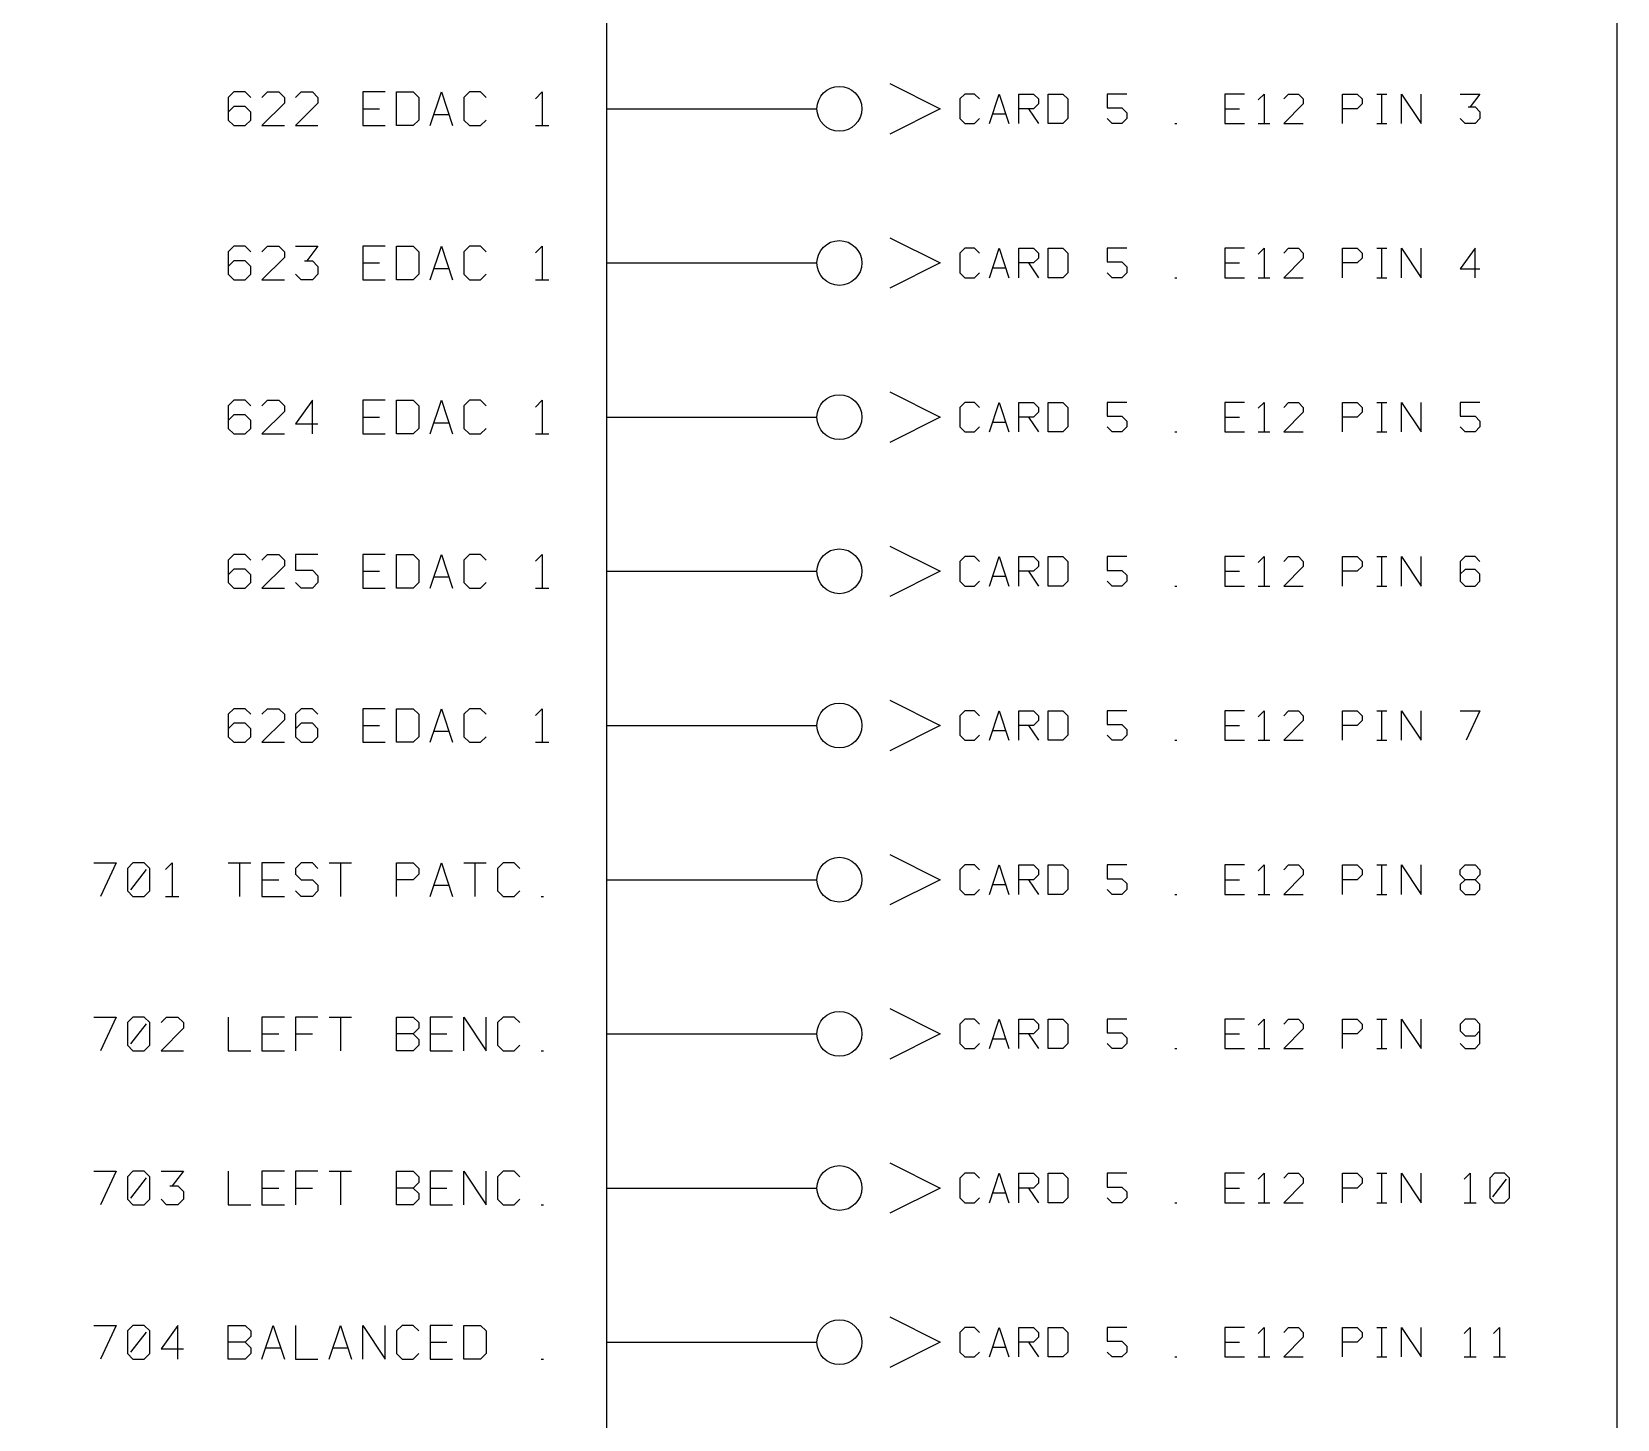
# Model space of a CAD drawing. Header units: millimetres. Extents: x 10 to 2534, y 10 to 1372.
# Drawn here: x 1895 to 2008.1, y 856.6 to 955.6 of the extents above; entities that cross this region are included whole.
import ezdxf

# ---------------------------------------------------------------- set-up
doc = ezdxf.new("R2010")
doc.units = ezdxf.units.MM
for name, color, linetype, lineweight in [('DEVICE', 7, 'CONTINUOUS', 25), ('GROUP', 6, 'CONTINUOUS', 25), ('LABEL', 8, 'CONTINUOUS', 25), ('POINT', 4, 'CONTINUOUS', 25), ('PORT_OUT', 30, 'CONTINUOUS', 25), ('PORTAL', 2, 'CONTINUOUS', 25)]:
    doc.layers.add(name, color=color, linetype=linetype, lineweight=lineweight)

msp = doc.modelspace()

# ---------------------------------------------------------------- linework, layer by layer
at = {"layer": 'DEVICE'}
msp.add_lwpolyline([(1624, 586.6), (1936, 586.6), (1936, 1308.6), (1624, 1308.6)], close=True, dxfattribs=at)
at = {"layer": 'GROUP'}
msp.add_lwpolyline([(1551.9, 561.8), (2008.1, 561.8), (2008.1, 1327.2), (1551.9, 1327.2)], close=True, dxfattribs=at)
at = {"layer": 'LABEL'}
for points in [[(1910.6, 950.9), (1910.2, 951.3), (1909.4, 951.3), (1909, 950.9), (1909, 949.3), (1909.4, 948.9), (1910.2, 948.9), (1910.6, 949.3), (1910.6, 949.86), (1910.2, 950.26), (1909.4, 950.26), (1909, 949.86)], [(1911.4, 950.9), (1911.8, 951.3), (1912.6, 951.3), (1913, 950.9), (1913, 950.5), (1911.4, 948.9), (1913, 948.9)], [(1913.8, 950.9), (1914.2, 951.3), (1915, 951.3), (1915.4, 950.9), (1915.4, 950.5), (1913.8, 948.9), (1915.4, 948.9)], [(1920.2, 951.3), (1918.6, 951.3), (1918.6, 948.9), (1920.2, 948.9)], [(1921, 948.9), (1921, 951.3), (1922.2, 951.3), (1922.6, 950.9), (1922.6, 949.3), (1922.2, 948.9), (1921, 948.9)], [(1923.4, 948.9), (1924.2, 951.3), (1925, 948.9)], [(1927.4, 950.9), (1927, 951.3), (1926.2, 951.3), (1925.8, 950.9), (1925.8, 949.3), (1926.2, 948.9), (1927, 948.9), (1927.4, 949.3)], [(1930.92, 950.82), (1931.4, 951.3), (1931.4, 948.9)], [(1918.6, 950.1), (1919.8, 950.1)], [(1923.68, 949.7), (1924.72, 949.7)], [(1930.92, 948.9), (1931.88, 948.9)], [(1910.6, 939.9), (1910.2, 940.3), (1909.4, 940.3), (1909, 939.9), (1909, 938.3), (1909.4, 937.9), (1910.2, 937.9), (1910.6, 938.3), (1910.6, 938.86), (1910.2, 939.26), (1909.4, 939.26), (1909, 938.86)], [(1911.4, 939.9), (1911.8, 940.3), (1912.6, 940.3), (1913, 939.9), (1913, 939.5), (1911.4, 937.9), (1913, 937.9)], [(1913.8, 940.3), (1915.4, 940.3), (1914.6, 939.26)], [(1920.2, 940.3), (1918.6, 940.3), (1918.6, 937.9), (1920.2, 937.9)], [(1921, 937.9), (1921, 940.3), (1922.2, 940.3), (1922.6, 939.9), (1922.6, 938.3), (1922.2, 937.9), (1921, 937.9)], [(1923.4, 937.9), (1924.2, 940.3), (1925, 937.9)], [(1927.4, 939.9), (1927, 940.3), (1926.2, 940.3), (1925.8, 939.9), (1925.8, 938.3), (1926.2, 937.9), (1927, 937.9), (1927.4, 938.3)], [(1930.92, 939.82), (1931.4, 940.3), (1931.4, 937.9)], [(1914.44, 939.26), (1915, 939.26), (1915.4, 938.86), (1915.4, 938.3), (1915, 937.9), (1914.2, 937.9), (1913.8, 938.3)], [(1918.6, 939.1), (1919.8, 939.1)], [(1923.68, 938.7), (1924.72, 938.7)], [(1930.92, 937.9), (1931.88, 937.9)], [(1910.6, 928.9), (1910.2, 929.3), (1909.4, 929.3), (1909, 928.9), (1909, 927.3), (1909.4, 926.9), (1910.2, 926.9), (1910.6, 927.3), (1910.6, 927.86), (1910.2, 928.26), (1909.4, 928.26), (1909, 927.86)], [(1911.4, 928.9), (1911.8, 929.3), (1912.6, 929.3), (1913, 928.9), (1913, 928.5), (1911.4, 926.9), (1913, 926.9)], [(1915, 926.9), (1915, 929.3), (1913.8, 927.62), (1915.4, 927.62)], [(1920.2, 929.3), (1918.6, 929.3), (1918.6, 926.9), (1920.2, 926.9)], [(1921, 926.9), (1921, 929.3), (1922.2, 929.3), (1922.6, 928.9), (1922.6, 927.3), (1922.2, 926.9), (1921, 926.9)], [(1923.4, 926.9), (1924.2, 929.3), (1925, 926.9)], [(1927.4, 928.9), (1927, 929.3), (1926.2, 929.3), (1925.8, 928.9), (1925.8, 927.3), (1926.2, 926.9), (1927, 926.9), (1927.4, 927.3)], [(1930.92, 928.82), (1931.4, 929.3), (1931.4, 926.9)], [(1918.6, 928.1), (1919.8, 928.1)], [(1923.68, 927.7), (1924.72, 927.7)], [(1930.92, 926.9), (1931.88, 926.9)], [(1910.6, 917.9), (1910.2, 918.3), (1909.4, 918.3), (1909, 917.9), (1909, 916.3), (1909.4, 915.9), (1910.2, 915.9), (1910.6, 916.3), (1910.6, 916.86), (1910.2, 917.26), (1909.4, 917.26), (1909, 916.86)], [(1911.4, 917.9), (1911.8, 918.3), (1912.6, 918.3), (1913, 917.9), (1913, 917.5), (1911.4, 915.9), (1913, 915.9)], [(1915.4, 918.3), (1913.8, 918.3), (1913.8, 917.18), (1915, 917.18), (1915.4, 916.78), (1915.4, 916.3), (1915, 915.9), (1914.2, 915.9), (1913.8, 916.3)], [(1920.2, 918.3), (1918.6, 918.3), (1918.6, 915.9), (1920.2, 915.9)], [(1921, 915.9), (1921, 918.3), (1922.2, 918.3), (1922.6, 917.9), (1922.6, 916.3), (1922.2, 915.9), (1921, 915.9)], [(1923.4, 915.9), (1924.2, 918.3), (1925, 915.9)], [(1927.4, 917.9), (1927, 918.3), (1926.2, 918.3), (1925.8, 917.9), (1925.8, 916.3), (1926.2, 915.9), (1927, 915.9), (1927.4, 916.3)], [(1930.92, 917.82), (1931.4, 918.3), (1931.4, 915.9)], [(1918.6, 917.1), (1919.8, 917.1)], [(1923.68, 916.7), (1924.72, 916.7)], [(1930.92, 915.9), (1931.88, 915.9)], [(1910.6, 906.9), (1910.2, 907.3), (1909.4, 907.3), (1909, 906.9), (1909, 905.3), (1909.4, 904.9), (1910.2, 904.9), (1910.6, 905.3), (1910.6, 905.86), (1910.2, 906.26), (1909.4, 906.26), (1909, 905.86)], [(1911.4, 906.9), (1911.8, 907.3), (1912.6, 907.3), (1913, 906.9), (1913, 906.5), (1911.4, 904.9), (1913, 904.9)], [(1915.4, 906.9), (1915, 907.3), (1914.2, 907.3), (1913.8, 906.9), (1913.8, 905.3), (1914.2, 904.9), (1915, 904.9), (1915.4, 905.3), (1915.4, 905.86), (1915, 906.26), (1914.2, 906.26), (1913.8, 905.86)], [(1920.2, 907.3), (1918.6, 907.3), (1918.6, 904.9), (1920.2, 904.9)], [(1921, 904.9), (1921, 907.3), (1922.2, 907.3), (1922.6, 906.9), (1922.6, 905.3), (1922.2, 904.9), (1921, 904.9)], [(1923.4, 904.9), (1924.2, 907.3), (1925, 904.9)], [(1927.4, 906.9), (1927, 907.3), (1926.2, 907.3), (1925.8, 906.9), (1925.8, 905.3), (1926.2, 904.9), (1927, 904.9), (1927.4, 905.3)], [(1930.92, 906.82), (1931.4, 907.3), (1931.4, 904.9)], [(1918.6, 906.1), (1919.8, 906.1)], [(1923.68, 905.7), (1924.72, 905.7)], [(1930.92, 904.9), (1931.88, 904.9)], [(1899.4, 896.3), (1901, 896.3), (1899.88, 893.9)], [(1902.2, 893.9), (1903, 893.9), (1903.4, 894.3), (1903.4, 895.9), (1903, 896.3), (1902.2, 896.3), (1901.8, 895.9), (1901.8, 894.3), (1902.2, 893.9)], [(1904.52, 895.82), (1905, 896.3), (1905, 893.9)], [(1909, 896.3), (1910.6, 896.3)], [(1909.8, 896.3), (1909.8, 893.9)], [(1913, 896.3), (1911.4, 896.3), (1911.4, 893.9), (1913, 893.9)], [(1915.4, 895.9), (1915, 896.3), (1914.2, 896.3), (1913.8, 895.9), (1913.8, 895.5), (1914.2, 895.1), (1915, 895.1), (1915.4, 894.7), (1915.4, 894.3), (1915, 893.9), (1914.2, 893.9), (1913.8, 894.3)], [(1916.2, 896.3), (1917.8, 896.3)], [(1917, 896.3), (1917, 893.9)], [(1921, 893.9), (1921, 896.3), (1922.2, 896.3), (1922.6, 895.9), (1922.6, 895.5), (1922.2, 895.1), (1921, 895.1)], [(1923.4, 893.9), (1924.2, 896.3), (1925, 893.9)], [(1925.8, 896.3), (1927.4, 896.3)], [(1926.6, 896.3), (1926.6, 893.9)], [(1929.8, 895.9), (1929.4, 896.3), (1928.6, 896.3), (1928.2, 895.9), (1928.2, 894.3), (1928.6, 893.9), (1929.4, 893.9), (1929.8, 894.3)], [(1902.04, 894.38), (1903.16, 895.82)], [(1911.4, 895.1), (1912.6, 895.1)], [(1904.52, 893.9), (1905.48, 893.9)], [(1923.68, 894.7), (1924.72, 894.7)], [(1931.32, 893.9), (1931.48, 893.9)], [(1899.4, 885.3), (1901, 885.3), (1899.88, 882.9)], [(1902.2, 882.9), (1903, 882.9), (1903.4, 883.3), (1903.4, 884.9), (1903, 885.3), (1902.2, 885.3), (1901.8, 884.9), (1901.8, 883.3), (1902.2, 882.9)], [(1902.04, 883.38), (1903.16, 884.82)], [(1904.2, 884.9), (1904.6, 885.3), (1905.4, 885.3), (1905.8, 884.9), (1905.8, 884.5), (1904.2, 882.9), (1905.8, 882.9)], [(1909, 885.3), (1909, 882.9), (1910.6, 882.9)], [(1913, 885.3), (1911.4, 885.3), (1911.4, 882.9), (1913, 882.9)], [(1915.4, 885.3), (1913.8, 885.3), (1913.8, 882.9)], [(1916.2, 885.3), (1917.8, 885.3)], [(1917, 885.3), (1917, 882.9)], [(1921, 882.9), (1921, 885.3), (1922.2, 885.3), (1922.6, 884.9), (1922.6, 884.5), (1922.2, 884.1), (1921, 884.1)], [(1925, 885.3), (1923.4, 885.3), (1923.4, 882.9), (1925, 882.9)], [(1925.8, 882.9), (1925.8, 885.3), (1927.4, 882.9), (1927.4, 885.3)], [(1929.8, 884.9), (1929.4, 885.3), (1928.6, 885.3), (1928.2, 884.9), (1928.2, 883.3), (1928.6, 882.9), (1929.4, 882.9), (1929.8, 883.3)], [(1911.4, 884.1), (1912.6, 884.1)], [(1913.8, 884.1), (1915, 884.1)], [(1922.2, 884.1), (1922.6, 883.7), (1922.6, 883.3), (1922.2, 882.9), (1921, 882.9)], [(1923.4, 884.1), (1924.6, 884.1)], [(1931.32, 882.9), (1931.48, 882.9)], [(1899.4, 874.3), (1901, 874.3), (1899.88, 871.9)], [(1902.2, 871.9), (1903, 871.9), (1903.4, 872.3), (1903.4, 873.9), (1903, 874.3), (1902.2, 874.3), (1901.8, 873.9), (1901.8, 872.3), (1902.2, 871.9)], [(1902.04, 872.38), (1903.16, 873.82)], [(1904.2, 874.3), (1905.8, 874.3), (1905, 873.26)], [(1909, 874.3), (1909, 871.9), (1910.6, 871.9)], [(1913, 874.3), (1911.4, 874.3), (1911.4, 871.9), (1913, 871.9)], [(1915.4, 874.3), (1913.8, 874.3), (1913.8, 871.9)], [(1916.2, 874.3), (1917.8, 874.3)], [(1917, 874.3), (1917, 871.9)], [(1921, 871.9), (1921, 874.3), (1922.2, 874.3), (1922.6, 873.9), (1922.6, 873.5), (1922.2, 873.1), (1921, 873.1)], [(1925, 874.3), (1923.4, 874.3), (1923.4, 871.9), (1925, 871.9)], [(1925.8, 871.9), (1925.8, 874.3), (1927.4, 871.9), (1927.4, 874.3)], [(1929.8, 873.9), (1929.4, 874.3), (1928.6, 874.3), (1928.2, 873.9), (1928.2, 872.3), (1928.6, 871.9), (1929.4, 871.9), (1929.8, 872.3)], [(1904.84, 873.26), (1905.4, 873.26), (1905.8, 872.86), (1905.8, 872.3), (1905.4, 871.9), (1904.6, 871.9), (1904.2, 872.3)], [(1911.4, 873.1), (1912.6, 873.1)], [(1913.8, 873.1), (1915, 873.1)], [(1922.2, 873.1), (1922.6, 872.7), (1922.6, 872.3), (1922.2, 871.9), (1921, 871.9)], [(1923.4, 873.1), (1924.6, 873.1)], [(1931.32, 871.9), (1931.48, 871.9)], [(1899.4, 863.3), (1901, 863.3), (1899.88, 860.9)], [(1902.2, 860.9), (1903, 860.9), (1903.4, 861.3), (1903.4, 862.9), (1903, 863.3), (1902.2, 863.3), (1901.8, 862.9), (1901.8, 861.3), (1902.2, 860.9)], [(1905.4, 860.9), (1905.4, 863.3), (1904.2, 861.62), (1905.8, 861.62)], [(1909, 860.9), (1909, 863.3), (1910.2, 863.3), (1910.6, 862.9), (1910.6, 862.5), (1910.2, 862.1), (1909, 862.1)], [(1911.4, 860.9), (1912.2, 863.3), (1913, 860.9)], [(1913.8, 863.3), (1913.8, 860.9), (1915.4, 860.9)], [(1916.2, 860.9), (1917, 863.3), (1917.8, 860.9)], [(1918.6, 860.9), (1918.6, 863.3), (1920.2, 860.9), (1920.2, 863.3)], [(1922.6, 862.9), (1922.2, 863.3), (1921.4, 863.3), (1921, 862.9), (1921, 861.3), (1921.4, 860.9), (1922.2, 860.9), (1922.6, 861.3)], [(1925, 863.3), (1923.4, 863.3), (1923.4, 860.9), (1925, 860.9)], [(1925.8, 860.9), (1925.8, 863.3), (1927, 863.3), (1927.4, 862.9), (1927.4, 861.3), (1927, 860.9), (1925.8, 860.9)], [(1902.04, 861.38), (1903.16, 862.82)], [(1910.2, 862.1), (1910.6, 861.7), (1910.6, 861.3), (1910.2, 860.9), (1909, 860.9)], [(1923.4, 862.1), (1924.6, 862.1)], [(1911.68, 861.7), (1912.72, 861.7)], [(1916.48, 861.7), (1917.52, 861.7)], [(1931.32, 860.9), (1931.48, 860.9)]]:
    msp.add_lwpolyline(points, dxfattribs=at)
at = {"layer": 'POINT'}
for centre in [(1952.6, 950.1), (1952.6, 939.1), (1952.6, 928.1), (1952.6, 917.1), (1952.6, 906.1), (1952.6, 895.1), (1952.6, 884.1), (1952.6, 873.1), (1952.6, 862.1)]:
    msp.add_circle(centre, 1.6, dxfattribs=at)
at = {"layer": 'PORT_OUT'}
for p, q in [((1936, 950.1), (1951, 950.1)), ((1936, 939.1), (1951, 939.1)), ((1936, 928.1), (1951, 928.1)), ((1936, 917.1), (1951, 917.1)), ((1936, 906.1), (1951, 906.1)), ((1936, 895.1), (1951, 895.1)), ((1936, 884.1), (1951, 884.1)), ((1936, 873.1), (1951, 873.1)), ((1936, 862.1), (1951, 862.1))]:
    msp.add_line(p, q, dxfattribs=at)
at = {"layer": 'PORTAL'}
for points in [[(1956.2, 951.9), (1959.8, 950.1), (1956.2, 948.3)], [(1962.6, 950.8), (1962.25, 951.15), (1961.55, 951.15), (1961.2, 950.8), (1961.2, 949.4), (1961.55, 949.05), (1962.25, 949.05), (1962.6, 949.4)], [(1963.3, 949.05), (1964, 951.15), (1964.7, 949.05)], [(1965.4, 949.05), (1965.4, 951.15), (1966.45, 951.15), (1966.8, 950.8), (1966.8, 950.45), (1966.45, 950.1), (1965.4, 950.1)], [(1967.5, 949.05), (1967.5, 951.15), (1968.55, 951.15), (1968.9, 950.8), (1968.9, 949.4), (1968.55, 949.05), (1967.5, 949.05)], [(1973.1, 951.15), (1971.7, 951.15), (1971.7, 950.17), (1972.75, 950.17), (1973.1, 949.82), (1973.1, 949.4), (1972.75, 949.05), (1972.05, 949.05), (1971.7, 949.4)], [(1981.5, 951.15), (1980.1, 951.15), (1980.1, 949.05), (1981.5, 949.05)], [(1982.48, 950.73), (1982.9, 951.15), (1982.9, 949.05)], [(1984.3, 950.8), (1984.65, 951.15), (1985.35, 951.15), (1985.7, 950.8), (1985.7, 950.45), (1984.3, 949.05), (1985.7, 949.05)], [(1988.5, 949.05), (1988.5, 951.15), (1989.55, 951.15), (1989.9, 950.8), (1989.9, 950.45), (1989.55, 950.1), (1988.5, 950.1)], [(1990.95, 951.15), (1991.65, 951.15)], [(1991.3, 949.05), (1991.3, 951.15)], [(1992.7, 949.05), (1992.7, 951.15), (1994.1, 949.05), (1994.1, 951.15)], [(1996.9, 951.15), (1998.3, 951.15), (1997.6, 950.24)], [(1963.545, 949.75), (1964.455, 949.75)], [(1966.1, 950.1), (1966.8, 949.05)], [(1980.1, 950.1), (1981.15, 950.1)], [(1997.46, 950.24), (1997.95, 950.24), (1998.3, 949.89), (1998.3, 949.4), (1997.95, 949.05), (1997.25, 949.05), (1996.9, 949.4)], [(1976.53, 949.05), (1976.67, 949.05)], [(1982.48, 949.05), (1983.32, 949.05)], [(1990.95, 949.05), (1991.65, 949.05)], [(1956.2, 940.9), (1959.8, 939.1), (1956.2, 937.3)], [(1962.6, 939.8), (1962.25, 940.15), (1961.55, 940.15), (1961.2, 939.8), (1961.2, 938.4), (1961.55, 938.05), (1962.25, 938.05), (1962.6, 938.4)], [(1963.3, 938.05), (1964, 940.15), (1964.7, 938.05)], [(1965.4, 938.05), (1965.4, 940.15), (1966.45, 940.15), (1966.8, 939.8), (1966.8, 939.45), (1966.45, 939.1), (1965.4, 939.1)], [(1967.5, 938.05), (1967.5, 940.15), (1968.55, 940.15), (1968.9, 939.8), (1968.9, 938.4), (1968.55, 938.05), (1967.5, 938.05)], [(1973.1, 940.15), (1971.7, 940.15), (1971.7, 939.17), (1972.75, 939.17), (1973.1, 938.82), (1973.1, 938.4), (1972.75, 938.05), (1972.05, 938.05), (1971.7, 938.4)], [(1981.5, 940.15), (1980.1, 940.15), (1980.1, 938.05), (1981.5, 938.05)], [(1982.48, 939.73), (1982.9, 940.15), (1982.9, 938.05)], [(1984.3, 939.8), (1984.65, 940.15), (1985.35, 940.15), (1985.7, 939.8), (1985.7, 939.45), (1984.3, 938.05), (1985.7, 938.05)], [(1988.5, 938.05), (1988.5, 940.15), (1989.55, 940.15), (1989.9, 939.8), (1989.9, 939.45), (1989.55, 939.1), (1988.5, 939.1)], [(1990.95, 940.15), (1991.65, 940.15)], [(1991.3, 938.05), (1991.3, 940.15)], [(1992.7, 938.05), (1992.7, 940.15), (1994.1, 938.05), (1994.1, 940.15)], [(1997.95, 938.05), (1997.95, 940.15), (1996.9, 938.68), (1998.3, 938.68)], [(1966.1, 939.1), (1966.8, 938.05)], [(1980.1, 939.1), (1981.15, 939.1)], [(1963.545, 938.75), (1964.455, 938.75)], [(1976.53, 938.05), (1976.67, 938.05)], [(1982.48, 938.05), (1983.32, 938.05)], [(1990.95, 938.05), (1991.65, 938.05)], [(1956.2, 929.9), (1959.8, 928.1), (1956.2, 926.3)], [(1962.6, 928.8), (1962.25, 929.15), (1961.55, 929.15), (1961.2, 928.8), (1961.2, 927.4), (1961.55, 927.05), (1962.25, 927.05), (1962.6, 927.4)], [(1963.3, 927.05), (1964, 929.15), (1964.7, 927.05)], [(1965.4, 927.05), (1965.4, 929.15), (1966.45, 929.15), (1966.8, 928.8), (1966.8, 928.45), (1966.45, 928.1), (1965.4, 928.1)], [(1967.5, 927.05), (1967.5, 929.15), (1968.55, 929.15), (1968.9, 928.8), (1968.9, 927.4), (1968.55, 927.05), (1967.5, 927.05)], [(1973.1, 929.15), (1971.7, 929.15), (1971.7, 928.17), (1972.75, 928.17), (1973.1, 927.82), (1973.1, 927.4), (1972.75, 927.05), (1972.05, 927.05), (1971.7, 927.4)], [(1981.5, 929.15), (1980.1, 929.15), (1980.1, 927.05), (1981.5, 927.05)], [(1982.48, 928.73), (1982.9, 929.15), (1982.9, 927.05)], [(1984.3, 928.8), (1984.65, 929.15), (1985.35, 929.15), (1985.7, 928.8), (1985.7, 928.45), (1984.3, 927.05), (1985.7, 927.05)], [(1988.5, 927.05), (1988.5, 929.15), (1989.55, 929.15), (1989.9, 928.8), (1989.9, 928.45), (1989.55, 928.1), (1988.5, 928.1)], [(1990.95, 929.15), (1991.65, 929.15)], [(1991.3, 927.05), (1991.3, 929.15)], [(1992.7, 927.05), (1992.7, 929.15), (1994.1, 927.05), (1994.1, 929.15)], [(1998.3, 929.15), (1996.9, 929.15), (1996.9, 928.17), (1997.95, 928.17), (1998.3, 927.82), (1998.3, 927.4), (1997.95, 927.05), (1997.25, 927.05), (1996.9, 927.4)], [(1963.545, 927.75), (1964.455, 927.75)], [(1966.1, 928.1), (1966.8, 927.05)], [(1980.1, 928.1), (1981.15, 928.1)], [(1976.53, 927.05), (1976.67, 927.05)], [(1982.48, 927.05), (1983.32, 927.05)], [(1990.95, 927.05), (1991.65, 927.05)], [(1956.2, 918.9), (1959.8, 917.1), (1956.2, 915.3)], [(1962.6, 917.8), (1962.25, 918.15), (1961.55, 918.15), (1961.2, 917.8), (1961.2, 916.4), (1961.55, 916.05), (1962.25, 916.05), (1962.6, 916.4)], [(1963.3, 916.05), (1964, 918.15), (1964.7, 916.05)], [(1965.4, 916.05), (1965.4, 918.15), (1966.45, 918.15), (1966.8, 917.8), (1966.8, 917.45), (1966.45, 917.1), (1965.4, 917.1)], [(1967.5, 916.05), (1967.5, 918.15), (1968.55, 918.15), (1968.9, 917.8), (1968.9, 916.4), (1968.55, 916.05), (1967.5, 916.05)], [(1973.1, 918.15), (1971.7, 918.15), (1971.7, 917.17), (1972.75, 917.17), (1973.1, 916.82), (1973.1, 916.4), (1972.75, 916.05), (1972.05, 916.05), (1971.7, 916.4)], [(1981.5, 918.15), (1980.1, 918.15), (1980.1, 916.05), (1981.5, 916.05)], [(1982.48, 917.73), (1982.9, 918.15), (1982.9, 916.05)], [(1984.3, 917.8), (1984.65, 918.15), (1985.35, 918.15), (1985.7, 917.8), (1985.7, 917.45), (1984.3, 916.05), (1985.7, 916.05)], [(1988.5, 916.05), (1988.5, 918.15), (1989.55, 918.15), (1989.9, 917.8), (1989.9, 917.45), (1989.55, 917.1), (1988.5, 917.1)], [(1990.95, 918.15), (1991.65, 918.15)], [(1991.3, 916.05), (1991.3, 918.15)], [(1992.7, 916.05), (1992.7, 918.15), (1994.1, 916.05), (1994.1, 918.15)], [(1998.3, 917.8), (1997.95, 918.15), (1997.25, 918.15), (1996.9, 917.8), (1996.9, 916.4), (1997.25, 916.05), (1997.95, 916.05), (1998.3, 916.4), (1998.3, 916.89), (1997.95, 917.24), (1997.25, 917.24), (1996.9, 916.89)], [(1963.545, 916.75), (1964.455, 916.75)], [(1966.1, 917.1), (1966.8, 916.05)], [(1980.1, 917.1), (1981.15, 917.1)], [(1976.53, 916.05), (1976.67, 916.05)], [(1982.48, 916.05), (1983.32, 916.05)], [(1990.95, 916.05), (1991.65, 916.05)], [(1956.2, 907.9), (1959.8, 906.1), (1956.2, 904.3)], [(1962.6, 906.8), (1962.25, 907.15), (1961.55, 907.15), (1961.2, 906.8), (1961.2, 905.4), (1961.55, 905.05), (1962.25, 905.05), (1962.6, 905.4)], [(1963.3, 905.05), (1964, 907.15), (1964.7, 905.05)], [(1965.4, 905.05), (1965.4, 907.15), (1966.45, 907.15), (1966.8, 906.8), (1966.8, 906.45), (1966.45, 906.1), (1965.4, 906.1)], [(1967.5, 905.05), (1967.5, 907.15), (1968.55, 907.15), (1968.9, 906.8), (1968.9, 905.4), (1968.55, 905.05), (1967.5, 905.05)], [(1973.1, 907.15), (1971.7, 907.15), (1971.7, 906.17), (1972.75, 906.17), (1973.1, 905.82), (1973.1, 905.4), (1972.75, 905.05), (1972.05, 905.05), (1971.7, 905.4)], [(1981.5, 907.15), (1980.1, 907.15), (1980.1, 905.05), (1981.5, 905.05)], [(1982.48, 906.73), (1982.9, 907.15), (1982.9, 905.05)], [(1984.3, 906.8), (1984.65, 907.15), (1985.35, 907.15), (1985.7, 906.8), (1985.7, 906.45), (1984.3, 905.05), (1985.7, 905.05)], [(1988.5, 905.05), (1988.5, 907.15), (1989.55, 907.15), (1989.9, 906.8), (1989.9, 906.45), (1989.55, 906.1), (1988.5, 906.1)], [(1990.95, 907.15), (1991.65, 907.15)], [(1991.3, 905.05), (1991.3, 907.15)], [(1992.7, 905.05), (1992.7, 907.15), (1994.1, 905.05), (1994.1, 907.15)], [(1996.9, 907.15), (1998.3, 907.15), (1997.32, 905.05)], [(1963.545, 905.75), (1964.455, 905.75)], [(1966.1, 906.1), (1966.8, 905.05)], [(1976.53, 905.05), (1976.67, 905.05)], [(1980.1, 906.1), (1981.15, 906.1)], [(1982.48, 905.05), (1983.32, 905.05)], [(1990.95, 905.05), (1991.65, 905.05)], [(1956.2, 896.9), (1959.8, 895.1), (1956.2, 893.3)], [(1962.6, 895.8), (1962.25, 896.15), (1961.55, 896.15), (1961.2, 895.8), (1961.2, 894.4), (1961.55, 894.05), (1962.25, 894.05), (1962.6, 894.4)], [(1963.3, 894.05), (1964, 896.15), (1964.7, 894.05)], [(1965.4, 894.05), (1965.4, 896.15), (1966.45, 896.15), (1966.8, 895.8), (1966.8, 895.45), (1966.45, 895.1), (1965.4, 895.1)], [(1967.5, 894.05), (1967.5, 896.15), (1968.55, 896.15), (1968.9, 895.8), (1968.9, 894.4), (1968.55, 894.05), (1967.5, 894.05)], [(1973.1, 896.15), (1971.7, 896.15), (1971.7, 895.17), (1972.75, 895.17), (1973.1, 894.82), (1973.1, 894.4), (1972.75, 894.05), (1972.05, 894.05), (1971.7, 894.4)], [(1981.5, 896.15), (1980.1, 896.15), (1980.1, 894.05), (1981.5, 894.05)], [(1982.48, 895.73), (1982.9, 896.15), (1982.9, 894.05)], [(1984.3, 895.8), (1984.65, 896.15), (1985.35, 896.15), (1985.7, 895.8), (1985.7, 895.45), (1984.3, 894.05), (1985.7, 894.05)], [(1988.5, 894.05), (1988.5, 896.15), (1989.55, 896.15), (1989.9, 895.8), (1989.9, 895.45), (1989.55, 895.1), (1988.5, 895.1)], [(1990.95, 896.15), (1991.65, 896.15)], [(1991.3, 894.05), (1991.3, 896.15)], [(1992.7, 894.05), (1992.7, 896.15), (1994.1, 894.05), (1994.1, 896.15)], [(1997.25, 895.1), (1996.9, 895.45), (1996.9, 895.8), (1997.25, 896.15), (1997.95, 896.15), (1998.3, 895.8), (1998.3, 895.45), (1997.95, 895.1), (1997.25, 895.1), (1996.9, 894.75), (1996.9, 894.4), (1997.25, 894.05), (1997.95, 894.05), (1998.3, 894.4), (1998.3, 894.75), (1997.95, 895.1)], [(1966.1, 895.1), (1966.8, 894.05)], [(1980.1, 895.1), (1981.15, 895.1)], [(1963.545, 894.75), (1964.455, 894.75)], [(1976.53, 894.05), (1976.67, 894.05)], [(1982.48, 894.05), (1983.32, 894.05)], [(1990.95, 894.05), (1991.65, 894.05)], [(1956.2, 885.9), (1959.8, 884.1), (1956.2, 882.3)], [(1962.6, 884.8), (1962.25, 885.15), (1961.55, 885.15), (1961.2, 884.8), (1961.2, 883.4), (1961.55, 883.05), (1962.25, 883.05), (1962.6, 883.4)], [(1963.3, 883.05), (1964, 885.15), (1964.7, 883.05)], [(1965.4, 883.05), (1965.4, 885.15), (1966.45, 885.15), (1966.8, 884.8), (1966.8, 884.45), (1966.45, 884.1), (1965.4, 884.1)], [(1967.5, 883.05), (1967.5, 885.15), (1968.55, 885.15), (1968.9, 884.8), (1968.9, 883.4), (1968.55, 883.05), (1967.5, 883.05)], [(1973.1, 885.15), (1971.7, 885.15), (1971.7, 884.17), (1972.75, 884.17), (1973.1, 883.82), (1973.1, 883.4), (1972.75, 883.05), (1972.05, 883.05), (1971.7, 883.4)], [(1981.5, 885.15), (1980.1, 885.15), (1980.1, 883.05), (1981.5, 883.05)], [(1982.48, 884.73), (1982.9, 885.15), (1982.9, 883.05)], [(1984.3, 884.8), (1984.65, 885.15), (1985.35, 885.15), (1985.7, 884.8), (1985.7, 884.45), (1984.3, 883.05), (1985.7, 883.05)], [(1988.5, 883.05), (1988.5, 885.15), (1989.55, 885.15), (1989.9, 884.8), (1989.9, 884.45), (1989.55, 884.1), (1988.5, 884.1)], [(1990.95, 885.15), (1991.65, 885.15)], [(1991.3, 883.05), (1991.3, 885.15)], [(1992.7, 883.05), (1992.7, 885.15), (1994.1, 883.05), (1994.1, 885.15)], [(1996.9, 883.4), (1997.25, 883.05), (1997.95, 883.05), (1998.3, 883.4), (1998.3, 884.8), (1997.95, 885.15), (1997.25, 885.15), (1996.9, 884.8), (1996.9, 884.31), (1997.25, 883.96), (1997.95, 883.96), (1998.3, 884.31)], [(1963.545, 883.75), (1964.455, 883.75)], [(1966.1, 884.1), (1966.8, 883.05)], [(1980.1, 884.1), (1981.15, 884.1)], [(1976.53, 883.05), (1976.67, 883.05)], [(1982.48, 883.05), (1983.32, 883.05)], [(1990.95, 883.05), (1991.65, 883.05)], [(1956.2, 874.9), (1959.8, 873.1), (1956.2, 871.3)], [(1962.6, 873.8), (1962.25, 874.15), (1961.55, 874.15), (1961.2, 873.8), (1961.2, 872.4), (1961.55, 872.05), (1962.25, 872.05), (1962.6, 872.4)], [(1963.3, 872.05), (1964, 874.15), (1964.7, 872.05)], [(1965.4, 872.05), (1965.4, 874.15), (1966.45, 874.15), (1966.8, 873.8), (1966.8, 873.45), (1966.45, 873.1), (1965.4, 873.1)], [(1967.5, 872.05), (1967.5, 874.15), (1968.55, 874.15), (1968.9, 873.8), (1968.9, 872.4), (1968.55, 872.05), (1967.5, 872.05)], [(1973.1, 874.15), (1971.7, 874.15), (1971.7, 873.17), (1972.75, 873.17), (1973.1, 872.82), (1973.1, 872.4), (1972.75, 872.05), (1972.05, 872.05), (1971.7, 872.4)], [(1981.5, 874.15), (1980.1, 874.15), (1980.1, 872.05), (1981.5, 872.05)], [(1982.48, 873.73), (1982.9, 874.15), (1982.9, 872.05)], [(1984.3, 873.8), (1984.65, 874.15), (1985.35, 874.15), (1985.7, 873.8), (1985.7, 873.45), (1984.3, 872.05), (1985.7, 872.05)], [(1988.5, 872.05), (1988.5, 874.15), (1989.55, 874.15), (1989.9, 873.8), (1989.9, 873.45), (1989.55, 873.1), (1988.5, 873.1)], [(1990.95, 874.15), (1991.65, 874.15)], [(1991.3, 872.05), (1991.3, 874.15)], [(1992.7, 872.05), (1992.7, 874.15), (1994.1, 872.05), (1994.1, 874.15)], [(1997.18, 873.73), (1997.6, 874.15), (1997.6, 872.05)], [(1999.35, 872.05), (2000.05, 872.05), (2000.4, 872.4), (2000.4, 873.8), (2000.05, 874.15), (1999.35, 874.15), (1999, 873.8), (1999, 872.4), (1999.35, 872.05)], [(1999.21, 872.47), (2000.19, 873.73)], [(1963.545, 872.75), (1964.455, 872.75)], [(1966.1, 873.1), (1966.8, 872.05)], [(1980.1, 873.1), (1981.15, 873.1)], [(1976.53, 872.05), (1976.67, 872.05)], [(1982.48, 872.05), (1983.32, 872.05)], [(1990.95, 872.05), (1991.65, 872.05)], [(1997.18, 872.05), (1998.02, 872.05)], [(1956.2, 863.9), (1959.8, 862.1), (1956.2, 860.3)], [(1962.6, 862.8), (1962.25, 863.15), (1961.55, 863.15), (1961.2, 862.8), (1961.2, 861.4), (1961.55, 861.05), (1962.25, 861.05), (1962.6, 861.4)], [(1963.3, 861.05), (1964, 863.15), (1964.7, 861.05)], [(1965.4, 861.05), (1965.4, 863.15), (1966.45, 863.15), (1966.8, 862.8), (1966.8, 862.45), (1966.45, 862.1), (1965.4, 862.1)], [(1967.5, 861.05), (1967.5, 863.15), (1968.55, 863.15), (1968.9, 862.8), (1968.9, 861.4), (1968.55, 861.05), (1967.5, 861.05)], [(1973.1, 863.15), (1971.7, 863.15), (1971.7, 862.17), (1972.75, 862.17), (1973.1, 861.82), (1973.1, 861.4), (1972.75, 861.05), (1972.05, 861.05), (1971.7, 861.4)], [(1981.5, 863.15), (1980.1, 863.15), (1980.1, 861.05), (1981.5, 861.05)], [(1982.48, 862.73), (1982.9, 863.15), (1982.9, 861.05)], [(1984.3, 862.8), (1984.65, 863.15), (1985.35, 863.15), (1985.7, 862.8), (1985.7, 862.45), (1984.3, 861.05), (1985.7, 861.05)], [(1988.5, 861.05), (1988.5, 863.15), (1989.55, 863.15), (1989.9, 862.8), (1989.9, 862.45), (1989.55, 862.1), (1988.5, 862.1)], [(1990.95, 863.15), (1991.65, 863.15)], [(1991.3, 861.05), (1991.3, 863.15)], [(1992.7, 861.05), (1992.7, 863.15), (1994.1, 861.05), (1994.1, 863.15)], [(1997.18, 862.73), (1997.6, 863.15), (1997.6, 861.05)], [(1999.28, 862.73), (1999.7, 863.15), (1999.7, 861.05)], [(1966.1, 862.1), (1966.8, 861.05)], [(1980.1, 862.1), (1981.15, 862.1)], [(1963.545, 861.75), (1964.455, 861.75)], [(1976.53, 861.05), (1976.67, 861.05)], [(1982.48, 861.05), (1983.32, 861.05)], [(1990.95, 861.05), (1991.65, 861.05)], [(1997.18, 861.05), (1998.02, 861.05)], [(1999.28, 861.05), (2000.12, 861.05)]]:
    msp.add_lwpolyline(points, dxfattribs=at)

doc.saveas('drawing.dxf')
